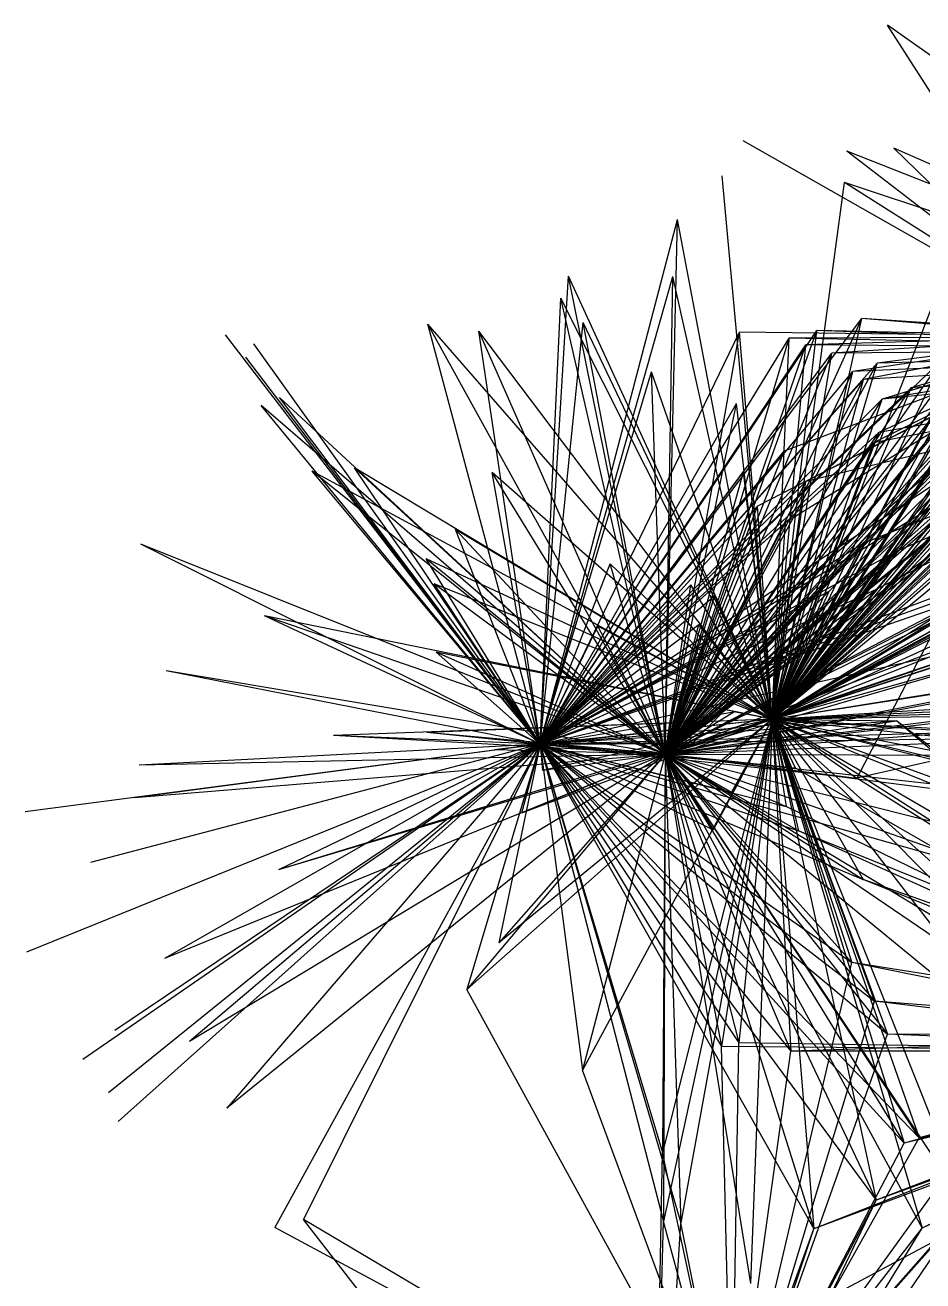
# Model space of a CAD drawing. Header units: metres. Extents: x -261 to 264, y -250 to 256.
# Drawn here: x -261.1 to -190.6, y -120 to -21.4 of the extents above; entities that cross this region are included whole.
import ezdxf

# ---------------------------------------------------------------- set-up
doc = ezdxf.new("R2010")
doc.units = ezdxf.units.M

msp = doc.modelspace()

# ---------------------------------------------------------------- linework, layer by layer
for p, q in [((-157.203, -46.961, -902.257), (-193.419, -21.445, -900.842)), ((-177.702, -45.904, -933.879), (-193.419, -21.445, -900.842)), ((-177.702, -45.904, -933.879), (-204.737, -30.523, -902.296)), ((-157.203, -46.961, -902.257), (-196.598, -31.342, -901.306)), ((-177.702, -45.904, -933.879), (-196.598, -31.342, -901.306)), ((-157.203, -46.961, -902.257), (-192.913, -31.096, -902.663)), ((-177.702, -45.904, -933.879), (-192.913, -31.096, -902.663)), ((-202.45, -75.938, -897.98), (-206.396, -33.272, -898.359)), ((-202.45, -75.938, -897.98), (-196.774, -33.816, -898.115)), ((-157.203, -46.961, -902.257), (-196.774, -33.816, -898.115)), ((-177.702, -45.904, -933.879), (-196.774, -33.816, -898.115)), ((-220.671, -77.905, -894.676), (-209.894, -36.701, -900.429)), ((-210.867, -78.679, -898.342), (-209.894, -36.701, -900.429)), ((-202.45, -75.938, -897.98), (-209.894, -36.701, -900.429)), ((-202.45, -75.938, -897.98), (-182.05, -37.348, -899.645)), ((-202.45, -75.938, -897.98), (-187.697, -37.819, -898.225)), ((-202.45, -75.938, -897.98), (-183.535, -39.88, -898.091)), ((-220.671, -77.905, -894.676), (-218.456, -41.15, -904.068)), ((-220.671, -77.905, -894.676), (-210.275, -41.174, -900.252)), ((-202.45, -75.938, -897.98), (-218.456, -41.15, -904.068)), ((-210.867, -78.679, -898.342), (-218.456, -41.15, -904.068)), ((-210.867, -78.679, -898.342), (-210.275, -41.174, -900.252)), ((-202.45, -75.938, -897.98), (-210.275, -41.174, -900.252)), ((-202.45, -75.938, -897.98), (-180.629, -41.507, -901.116)), ((-220.671, -77.905, -894.676), (-219.047, -42.883, -903.362)), ((-202.45, -75.938, -897.98), (-219.047, -42.883, -903.362)), ((-210.867, -78.679, -898.342), (-219.047, -42.883, -903.362)), ((-210.867, -78.679, -898.342), (-184.174, -42.816, -898.426)), ((-202.45, -75.938, -897.98), (-174.598, -42.516, -899.936)), ((-202.45, -75.938, -897.98), (-184.174, -42.816, -898.426)), ((-210.867, -78.679, -898.342), (-184.206, -44.308, -899.86)), ((-202.45, -75.938, -897.98), (-173.957, -43.584, -902.195)), ((-202.45, -75.938, -897.98), (-184.206, -44.308, -899.86)), ((-202.45, -75.938, -897.98), (-229.506, -44.926, -902.464)), ((-210.867, -78.679, -898.342), (-229.506, -44.926, -902.464)), ((-220.671, -77.905, -894.676), (-229.506, -44.926, -902.464)), ((-220.671, -77.905, -894.676), (-195.411, -44.492, -902.09)), ((-220.671, -77.905, -894.676), (-217.3, -44.8, -902.334)), ((-202.45, -75.938, -897.98), (-217.3, -44.8, -902.334)), ((-210.867, -78.679, -898.342), (-217.3, -44.8, -902.334)), ((-210.867, -78.679, -898.342), (-195.411, -44.492, -902.09)), ((-202.45, -75.938, -897.98), (-195.411, -44.492, -902.09)), ((-157.203, -46.961, -902.257), (-195.411, -44.492, -902.09)), ((-177.702, -45.904, -933.879), (-195.411, -44.492, -902.09)), ((-158.007, -44.861, -943.911), (-193.812, -50.827, -917.636)), ((-220.671, -77.905, -894.676), (-245.388, -45.776, -897.719)), ((-202.45, -75.938, -897.98), (-225.499, -45.47, -898.583)), ((-210.867, -78.679, -898.342), (-225.499, -45.47, -898.583)), ((-220.671, -77.905, -894.676), (-225.499, -45.47, -898.583)), ((-220.671, -77.905, -894.676), (-198.96, -45.437, -899.41)), ((-220.671, -77.905, -894.676), (-205.024, -45.547, -901.19)), ((-220.671, -77.905, -894.676), (-201.132, -46.032, -899.278)), ((-210.867, -78.679, -898.342), (-198.96, -45.437, -899.41)), ((-210.867, -78.679, -898.342), (-205.024, -45.547, -901.19)), ((-210.867, -78.679, -898.342), (-184.833, -45.863, -891.986)), ((-210.867, -78.679, -898.342), (-201.132, -46.032, -899.278)), ((-177.702, -45.904, -933.879), (-208.749, -77.859, -932.825)), ((-202.45, -75.938, -897.98), (-205.024, -45.547, -901.19)), ((-177.702, -45.904, -933.879), (-205.024, -45.547, -901.19)), ((-177.702, -45.904, -933.879), (-204.279, -68.833, -908.872)), ((-177.702, -45.904, -933.879), (-203.614, -59.228, -905.687)), ((-202.45, -75.938, -897.98), (-198.96, -45.437, -899.41)), ((-202.45, -75.938, -897.98), (-184.833, -45.863, -891.986)), ((-202.45, -75.938, -897.98), (-201.132, -46.032, -899.278)), ((-202.45, -75.938, -897.98), (-174.132, -46.134, -899.419)), ((-202.45, -75.938, -897.98), (-178.446, -46.309, -900.74)), ((-177.702, -45.904, -933.879), (-201.527, -54.888, -898.368)), ((-177.702, -45.904, -933.879), (-201.411, -60.51, -902.017)), ((-177.702, -45.904, -933.879), (-201.132, -46.032, -899.278)), ((-157.203, -46.961, -902.257), (-201.132, -46.032, -899.278)), ((-177.702, -45.904, -933.879), (-199.831, -46.558, -898.871)), ((-177.702, -45.904, -933.879), (-199.825, -57.293, -898.08)), ((-157.203, -46.961, -902.257), (-198.96, -45.437, -899.41)), ((-177.702, -45.904, -933.879), (-198.96, -45.437, -899.41)), ((-177.702, -45.904, -933.879), (-197.992, -65.89, -904.028)), ((-177.702, -45.904, -933.879), (-197.775, -47.191, -901.26)), ((-177.702, -45.904, -933.879), (-196.116, -48.64, -897.823)), ((-177.702, -45.904, -933.879), (-195.818, -80.569, -914.24)), ((-177.702, -45.904, -933.879), (-195.402, -62.167, -900.782)), ((-177.702, -45.904, -933.879), (-195.296, -49.28, -897.215)), ((-177.702, -45.904, -933.879), (-194.508, -54.239, -900.672)), ((-177.702, -45.904, -933.879), (-194.27, -65.733, -900.38)), ((-177.702, -45.904, -933.879), (-194.216, -47.997, -898.163)), ((-177.702, -45.904, -933.879), (-194.088, -53.43, -901.518)), ((-177.702, -45.904, -933.879), (-193.812, -50.827, -917.636)), ((-177.702, -45.904, -933.879), (-192.944, -62.893, -899.443)), ((-177.702, -45.904, -933.879), (-191.542, -49.936, -897.772)), ((-220.671, -77.905, -894.676), (-243.163, -46.481, -899.525)), ((-220.671, -77.905, -894.676), (-199.831, -46.558, -898.871)), ((-220.671, -77.905, -894.676), (-197.775, -47.191, -901.26)), ((-210.867, -78.679, -898.342), (-199.831, -46.558, -898.871)), ((-210.867, -78.679, -898.342), (-182.288, -46.605, -889.751)), ((-210.867, -78.679, -898.342), (-182.222, -46.952, -893.916)), ((-210.867, -78.679, -898.342), (-184.389, -46.986, -891.56)), ((-210.867, -78.679, -898.342), (-181.704, -47.086, -890.413)), ((-210.867, -78.679, -898.342), (-197.775, -47.191, -901.26)), ((-202.45, -75.938, -897.98), (-175.866, -46.36, -889.592)), ((-202.45, -75.938, -897.98), (-199.831, -46.558, -898.871)), ((-202.45, -75.938, -897.98), (-176.151, -46.582, -898.004)), ((-202.45, -75.938, -897.98), (-182.288, -46.605, -889.751)), ((-202.45, -75.938, -897.98), (-169.779, -46.781, -899.999)), ((-202.45, -75.938, -897.98), (-182.222, -46.952, -893.916)), ((-202.45, -75.938, -897.98), (-184.389, -46.986, -891.56)), ((-202.45, -75.938, -897.98), (-181.704, -47.086, -890.413)), ((-202.45, -75.938, -897.98), (-172.159, -47.19, -901.99)), ((-202.45, -75.938, -897.98), (-197.775, -47.191, -901.26)), ((-157.203, -46.961, -902.257), (-199.831, -46.558, -898.871)), ((-157.203, -46.961, -902.257), (-199.825, -57.293, -898.08)), ((-157.203, -46.961, -902.257), (-197.775, -47.191, -901.26)), ((-157.203, -46.961, -902.257), (-196.116, -48.64, -897.823)), ((-157.203, -46.961, -902.257), (-195.402, -62.167, -900.782)), ((-157.203, -46.961, -902.257), (-195.296, -49.28, -897.215)), ((-157.203, -46.961, -902.257), (-194.508, -54.239, -900.672)), ((-157.203, -46.961, -902.257), (-194.27, -65.733, -900.38)), ((-157.203, -46.961, -902.257), (-194.216, -47.997, -898.163)), ((-157.203, -46.961, -902.257), (-194.088, -53.43, -901.518)), ((-157.203, -46.961, -902.257), (-193.812, -50.827, -917.636)), ((-157.203, -46.961, -902.257), (-192.944, -62.893, -899.443)), ((-157.203, -46.961, -902.257), (-191.542, -49.936, -897.772)), ((-220.671, -77.905, -894.676), (-243.803, -47.52, -900.747)), ((-220.671, -77.905, -894.676), (-189.126, -47.736, -897.219)), ((-220.671, -77.905, -894.676), (-194.216, -47.997, -898.163)), ((-210.867, -78.679, -898.342), (-184.608, -47.49, -889.595)), ((-210.867, -78.679, -898.342), (-189.126, -47.736, -897.219)), ((-210.867, -78.679, -898.342), (-181.428, -47.838, -889.366)), ((-210.867, -78.679, -898.342), (-182.339, -47.855, -895.332)), ((-210.867, -78.679, -898.342), (-194.216, -47.997, -898.163)), ((-210.867, -78.679, -898.342), (-182.058, -48.19, -890.91)), ((-202.45, -75.938, -897.98), (-184.608, -47.49, -889.595)), ((-202.45, -75.938, -897.98), (-174.761, -47.653, -906.213)), ((-202.45, -75.938, -897.98), (-189.126, -47.736, -897.219)), ((-202.45, -75.938, -897.98), (-181.428, -47.838, -889.366)), ((-202.45, -75.938, -897.98), (-182.339, -47.855, -895.332)), ((-202.45, -75.938, -897.98), (-194.216, -47.997, -898.163)), ((-202.45, -75.938, -897.98), (-172.662, -48.1, -896.646)), ((-202.45, -75.938, -897.98), (-182.058, -48.19, -890.91)), ((-220.671, -77.905, -894.676), (-196.116, -48.64, -897.823)), ((-220.671, -77.905, -894.676), (-211.948, -48.666, -901.88)), ((-220.671, -77.905, -894.676), (-195.296, -49.28, -897.215)), ((-202.45, -75.938, -897.98), (-211.948, -48.666, -901.88)), ((-210.867, -78.679, -898.342), (-211.948, -48.666, -901.88)), ((-210.867, -78.679, -898.342), (-178.679, -48.413, -902.899)), ((-210.867, -78.679, -898.342), (-196.116, -48.64, -897.823)), ((-210.867, -78.679, -898.342), (-195.296, -49.28, -897.215)), ((-202.45, -75.938, -897.98), (-178.679, -48.413, -902.899)), ((-202.45, -75.938, -897.98), (-196.116, -48.64, -897.823)), ((-202.45, -75.938, -897.98), (-195.296, -49.28, -897.215)), ((-220.671, -77.905, -894.676), (-191.542, -49.936, -897.772)), ((-210.867, -78.679, -898.342), (-178.368, -49.839, -900.448)), ((-210.867, -78.679, -898.342), (-191.542, -49.936, -897.772)), ((-210.867, -78.679, -898.342), (-177.72, -50.18, -889.389)), ((-202.45, -75.938, -897.98), (-178.368, -49.839, -900.448)), ((-202.45, -75.938, -897.98), (-191.542, -49.936, -897.772)), ((-202.45, -75.938, -897.98), (-177.72, -50.18, -889.389)), ((-210.867, -78.679, -898.342), (-241.162, -50.677, -899.518)), ((-220.671, -77.905, -894.676), (-241.162, -50.677, -899.518)), ((-220.671, -77.905, -894.676), (-193.812, -50.827, -917.636)), ((-220.671, -77.905, -894.676), (-205.273, -51.157, -894.35)), ((-210.867, -78.679, -898.342), (-193.812, -50.827, -917.636)), ((-210.867, -78.679, -898.342), (-205.273, -51.157, -894.35)), ((-210.867, -78.679, -898.342), (-176.921, -51.22, -892.528)), ((-202.45, -75.938, -897.98), (-205.273, -51.157, -894.35)), ((-202.45, -75.938, -897.98), (-171.665, -50.459, -890.503)), ((-202.45, -75.938, -897.98), (-193.812, -50.827, -917.636)), ((-202.45, -75.938, -897.98), (-176.921, -51.22, -892.528)), ((-210.867, -78.679, -898.342), (-242.58, -51.304, -899.065)), ((-220.671, -77.905, -894.676), (-242.58, -51.304, -899.065)), ((-210.867, -78.679, -898.342), (-177.428, -51.415, -893.198)), ((-202.45, -75.938, -897.98), (-177.428, -51.415, -893.198)), ((-202.45, -75.938, -897.98), (-166.119, -53.081, -893.293)), ((-220.671, -77.905, -894.676), (-194.088, -53.43, -901.518)), ((-220.671, -77.905, -894.676), (-183.801, -53.562, -891.406)), ((-210.867, -78.679, -898.342), (-177.16, -53.344, -893.135)), ((-210.867, -78.679, -898.342), (-194.088, -53.43, -901.518)), ((-210.867, -78.679, -898.342), (-183.801, -53.562, -891.406)), ((-210.867, -78.679, -898.342), (-177.25, -53.989, -896.323)), ((-202.45, -75.938, -897.98), (-177.16, -53.344, -893.135)), ((-202.45, -75.938, -897.98), (-194.088, -53.43, -901.518)), ((-202.45, -75.938, -897.98), (-183.801, -53.562, -891.406)), ((-202.45, -75.938, -897.98), (-177.25, -53.989, -896.323)), ((-202.45, -75.938, -897.98), (-163.46, -54.203, -897.563)), ((-220.671, -77.905, -894.676), (-194.508, -54.239, -900.672)), ((-220.671, -77.905, -894.676), (-201.527, -54.888, -898.368)), ((-210.867, -78.679, -898.342), (-194.508, -54.239, -900.672)), ((-210.867, -78.679, -898.342), (-201.527, -54.888, -898.368)), ((-202.45, -75.938, -897.98), (-194.508, -54.239, -900.672)), ((-202.45, -75.938, -897.98), (-201.527, -54.888, -898.368)), ((-202.45, -75.938, -897.98), (-235.266, -56.202, -900.29)), ((-210.867, -78.679, -898.342), (-235.266, -56.202, -900.29)), ((-220.671, -77.905, -894.676), (-235.266, -56.202, -900.29)), ((-202.45, -75.938, -897.98), (-164.183, -55.335, -897.56)), ((-202.45, -75.938, -897.98), (-238.595, -56.469, -899.528)), ((-210.867, -78.679, -898.342), (-238.595, -56.469, -899.528)), ((-220.671, -77.905, -894.676), (-238.595, -56.469, -899.528)), ((-202.45, -75.938, -897.98), (-224.463, -56.565, -902.173)), ((-210.867, -78.679, -898.342), (-224.463, -56.565, -902.173)), ((-220.671, -77.905, -894.676), (-224.463, -56.565, -902.173)), ((-220.671, -77.905, -894.676), (-204.727, -56.515, -893.075)), ((-220.671, -77.905, -894.676), (-185.506, -56.59, -898.986)), ((-210.867, -78.679, -898.342), (-204.727, -56.515, -893.075)), ((-210.867, -78.679, -898.342), (-185.506, -56.59, -898.986)), ((-202.45, -75.938, -897.98), (-204.727, -56.515, -893.075)), ((-202.45, -75.938, -897.98), (-185.506, -56.59, -898.986)), ((-202.45, -75.938, -897.98), (-165.991, -57.009, -900.78)), ((-220.671, -77.905, -894.676), (-199.825, -57.293, -898.08)), ((-210.867, -78.679, -898.342), (-199.825, -57.293, -898.08)), ((-202.45, -75.938, -897.98), (-199.825, -57.293, -898.08)), ((-202.45, -75.938, -897.98), (-167.423, -57.328, -909.211)), ((-220.671, -77.905, -894.676), (-203.614, -59.228, -905.687)), ((-210.867, -78.679, -898.342), (-203.614, -59.228, -905.687)), ((-202.45, -75.938, -897.98), (-203.614, -59.228, -905.687)), ((-202.45, -75.938, -897.98), (-165.948, -59.183, -900.133)), ((-202.45, -75.938, -897.98), (-227.33, -61.06, -902.472)), ((-210.867, -78.679, -898.342), (-227.33, -61.06, -902.472)), ((-220.671, -77.905, -894.676), (-227.33, -61.06, -902.472)), ((-220.671, -77.905, -894.676), (-201.411, -60.51, -902.017)), ((-210.867, -78.679, -898.342), (-201.411, -60.51, -902.017)), ((-202.45, -75.938, -897.98), (-201.411, -60.51, -902.017)), ((-202.45, -75.938, -897.98), (-173.459, -61.275, -917.039)), ((-210.867, -78.679, -898.342), (-252.047, -62.202, -899.165)), ((-220.671, -77.905, -894.676), (-252.047, -62.202, -899.165)), ((-220.671, -77.905, -894.676), (-195.402, -62.167, -900.782)), ((-220.671, -77.905, -894.676), (-192.944, -62.893, -899.443)), ((-220.671, -77.905, -894.676), (-179.047, -62.936, -899.651)), ((-220.671, -77.905, -894.676), (-180.721, -62.976, -896.663)), ((-210.867, -78.679, -898.342), (-195.402, -62.167, -900.782)), ((-210.867, -78.679, -898.342), (-192.944, -62.893, -899.443)), ((-210.867, -78.679, -898.342), (-179.047, -62.936, -899.651)), ((-210.867, -78.679, -898.342), (-180.721, -62.976, -896.663)), ((-210.867, -78.679, -898.342), (-169.964, -63.051, -899.402)), ((-202.45, -75.938, -897.98), (-195.402, -62.167, -900.782)), ((-202.45, -75.938, -897.98), (-192.944, -62.893, -899.443)), ((-202.45, -75.938, -897.98), (-179.047, -62.936, -899.651)), ((-202.45, -75.938, -897.98), (-180.721, -62.976, -896.663)), ((-202.45, -75.938, -897.98), (-169.964, -63.051, -899.402)), ((-202.45, -75.938, -897.98), (-229.637, -63.357, -900.307)), ((-210.867, -78.679, -898.342), (-229.637, -63.357, -900.307)), ((-220.671, -77.905, -894.676), (-229.637, -63.357, -900.307)), ((-220.671, -77.905, -894.676), (-215.176, -63.735, -900.069)), ((-202.45, -75.938, -897.98), (-215.176, -63.735, -900.069)), ((-210.867, -78.679, -898.342), (-215.176, -63.735, -900.069)), ((-202.45, -75.938, -897.98), (-228.994, -65.312, -900.036)), ((-210.867, -78.679, -898.342), (-228.994, -65.312, -900.036)), ((-220.671, -77.905, -894.676), (-228.994, -65.312, -900.036)), ((-220.671, -77.905, -894.676), (-208.841, -65.383, -902.248)), ((-220.671, -77.905, -894.676), (-194.27, -65.733, -900.38)), ((-220.671, -77.905, -894.676), (-197.992, -65.89, -904.028)), ((-220.671, -77.905, -894.676), (-186.005, -65.961, -901.338)), ((-210.867, -78.679, -898.342), (-208.841, -65.383, -902.248)), ((-210.867, -78.679, -898.342), (-194.27, -65.733, -900.38)), ((-210.867, -78.679, -898.342), (-197.992, -65.89, -904.028)), ((-210.867, -78.679, -898.342), (-186.005, -65.961, -901.338)), ((-202.45, -75.938, -897.98), (-208.841, -65.383, -902.248)), ((-202.45, -75.938, -897.98), (-194.27, -65.733, -900.38)), ((-202.45, -75.938, -897.98), (-197.992, -65.89, -904.028)), ((-202.45, -75.938, -897.98), (-186.005, -65.961, -901.338)), ((-220.671, -77.905, -894.676), (-206.971, -66.226, -900.249)), ((-210.867, -78.679, -898.342), (-206.971, -66.226, -900.249)), ((-210.867, -78.679, -898.342), (-174.713, -66.949, -899.1)), ((-202.45, -75.938, -897.98), (-206.971, -66.226, -900.249)), ((-202.45, -75.938, -897.98), (-174.713, -66.949, -899.1)), ((-202.45, -75.938, -897.98), (-242.316, -67.83, -898.279)), ((-210.867, -78.679, -898.342), (-242.316, -67.83, -898.279)), ((-220.671, -77.905, -894.676), (-242.316, -67.83, -898.279)), ((-210.867, -78.679, -898.342), (-173.005, -67.67, -902.947)), ((-202.45, -75.938, -897.98), (-173.005, -67.67, -902.947)), ((-220.671, -77.905, -894.676), (-208.215, -68.499, -895.56)), ((-220.671, -77.905, -894.676), (-216.16, -68.645, -923.727)), ((-220.671, -77.905, -894.676), (-204.279, -68.833, -908.872)), ((-202.45, -75.938, -897.98), (-216.16, -68.645, -923.727)), ((-210.867, -78.679, -898.342), (-216.16, -68.645, -923.727)), ((-210.867, -78.679, -898.342), (-208.215, -68.499, -895.56)), ((-210.867, -78.679, -898.342), (-204.279, -68.833, -908.872)), ((-202.45, -75.938, -897.98), (-208.215, -68.499, -895.56)), ((-202.45, -75.938, -897.98), (-204.279, -68.833, -908.872)), ((-220.671, -77.905, -894.676), (-184.464, -69.787, -900.604)), ((-210.867, -78.679, -898.342), (-184.464, -69.787, -900.604)), ((-202.45, -75.938, -897.98), (-184.464, -69.787, -900.604)), ((-202.45, -75.938, -897.98), (-228.857, -70.676, -901.977)), ((-210.867, -78.679, -898.342), (-228.857, -70.676, -901.977)), ((-220.671, -77.905, -894.676), (-228.857, -70.676, -901.977)), ((-210.867, -78.679, -898.342), (-167.196, -70.39, -902.385)), ((-202.45, -75.938, -897.98), (-167.196, -70.39, -902.385)), ((-210.867, -78.679, -898.342), (-173.154, -71.248, -921.319)), ((-202.45, -75.938, -897.98), (-173.154, -71.248, -921.319)), ((-155.26, -71.451, -929.825), (-195.818, -80.569, -914.24)), ((-210.867, -78.679, -898.342), (-250.056, -72.157, -898.586)), ((-220.671, -77.905, -894.676), (-250.056, -72.157, -898.586)), ((-210.867, -78.679, -898.342), (-175.141, -74.258, -898.448)), ((-210.867, -78.679, -898.342), (-176.273, -74.716, -902.698)), ((-202.45, -75.938, -897.98), (-175.141, -74.258, -898.448)), ((-202.45, -75.938, -897.98), (-160.378, -74.63, -892.846)), ((-202.45, -75.938, -897.98), (-176.273, -74.716, -902.698)), ((-220.671, -77.905, -894.676), (-205.475, -75.363, -901.249)), ((-210.867, -78.679, -898.342), (-205.475, -75.363, -901.249)), ((-202.45, -75.938, -897.98), (-205.475, -75.363, -901.249)), ((-202.45, -75.938, -897.98), (-158.794, -75.209, -896.481)), ((-202.45, -75.938, -897.98), (-241.227, -87.76, -897.989)), ((-202.45, -75.938, -897.98), (-236.919, -77.236, -901.898)), ((-202.45, -75.938, -897.98), (-229.572, -76.983, -897.796)), ((-202.45, -75.938, -897.98), (-226.436, -97.18, -900.698)), ((-202.45, -75.938, -897.98), (-224.265, -78.345, -902.939)), ((-202.45, -75.938, -897.98), (-223.925, -93.502, -898.852)), ((-202.45, -75.938, -897.98), (-222.158, -83.323, -899.204)), ((-202.45, -75.938, -897.98), (-220.671, -77.905, -894.676)), ((-220.671, -77.905, -894.676), (-192.701, -76.063, -898.117)), ((-220.671, -77.905, -894.676), (-199, -76.102, -901.225)), ((-202.45, -75.938, -897.98), (-220.493, -79.962, -902.055)), ((-202.45, -75.938, -897.98), (-217.363, -103.504, -900.935)), ((-202.45, -75.938, -897.98), (-211.074, -109.974, -901.844)), ((-202.45, -75.938, -897.98), (-210.999, -115.379, -899.896)), ((-202.45, -75.938, -897.98), (-210.867, -78.679, -898.342)), ((-210.867, -78.679, -898.342), (-192.701, -76.063, -898.117)), ((-210.867, -78.679, -898.342), (-199, -76.102, -901.225)), ((-202.45, -75.938, -897.98), (-209.637, -115.494, -901.177)), ((-202.45, -75.938, -897.98), (-208.749, -77.859, -932.825)), ((-202.45, -75.938, -897.98), (-207.097, -84.622, -900.372)), ((-202.45, -75.938, -897.98), (-206.438, -101.649, -901.849)), ((-202.45, -75.938, -897.98), (-205.666, -81.668, -896.326)), ((-202.45, -75.938, -897.98), (-205.072, -101.361, -901.775)), ((-202.45, -75.938, -897.98), (-204.156, -120.246, -901.536)), ((-202.45, -75.938, -897.98), (-194.295, -113.712, -901.459)), ((-202.45, -75.938, -897.98), (-190.913, -108.812, -899.745)), ((-202.45, -75.938, -897.98), (-190.674, -115.909, -900.284)), ((-202.45, -75.938, -897.98), (-192.089, -109.233, -901.37)), ((-202.45, -75.938, -897.98), (-193.414, -100.682, -904.04)), ((-202.45, -75.938, -897.98), (-199.178, -115.974, -900.451)), ((-202.45, -75.938, -897.98), (-200.985, -101.998, -903.689)), ((-202.45, -75.938, -897.98), (-200.664, -79.77, -899.712)), ((-202.45, -75.938, -897.98), (-196.2, -95.049, -900.707)), ((-202.45, -75.938, -897.98), (-199, -76.102, -901.225)), ((-202.45, -75.938, -897.98), (-195.32, -88.534, -899.893)), ((-202.45, -75.938, -897.98), (-195.818, -80.569, -914.24)), ((-202.45, -75.938, -897.98), (-200.388, -84.713, -894.547)), ((-202.45, -75.938, -897.98), (-201.375, -82.808, -901.469)), ((-202.45, -75.938, -897.98), (-192.701, -76.063, -898.117)), ((-202.45, -75.938, -897.98), (-194.429, -98.097, -899.779)), ((-202.45, -75.938, -897.98), (-176.412, -102.141, -900.804)), ((-202.45, -75.938, -897.98), (-182.041, -102.36, -898.349)), ((-202.45, -75.938, -897.98), (-187.22, -114.239, -900.548)), ((-202.45, -75.938, -897.98), (-177.574, -77.336, -902.957)), ((-202.45, -75.938, -897.98), (-175.861, -99.859, -899.753)), ((-202.45, -75.938, -897.98), (-171.342, -83.782, -901.53)), ((-202.45, -75.938, -897.98), (-167.48, -96.338, -900.807)), ((-202.45, -75.938, -897.98), (-173.918, -82.79, -903.521)), ((-202.45, -75.938, -897.98), (-187.466, -76.95, -899.489)), ((-202.45, -75.938, -897.98), (-182.594, -88.651, -903.584)), ((-202.45, -75.938, -897.98), (-170.552, -88.86, -900.273)), ((-202.45, -75.938, -897.98), (-174.906, -78.834, -901.691)), ((-202.45, -75.938, -897.98), (-161.73, -90.82, -898.042)), ((-202.45, -75.938, -897.98), (-162.557, -83.772, -900.874)), ((-161.961, -102.039, -897.242), (-192.701, -76.063, -898.117)), ((-160.613, -100.747, -890.962), (-192.701, -76.063, -898.117)), ((-210.867, -78.679, -898.342), (-236.919, -77.236, -901.898)), ((-220.671, -77.905, -894.676), (-236.919, -77.236, -901.898)), ((-210.867, -78.679, -898.342), (-229.572, -76.983, -897.796)), ((-220.671, -77.905, -894.676), (-229.572, -76.983, -897.796)), ((-220.671, -77.905, -894.676), (-187.466, -76.95, -899.489)), ((-220.671, -77.905, -894.676), (-177.574, -77.336, -902.957)), ((-220.671, -77.905, -894.676), (-208.749, -77.859, -932.825)), ((-210.867, -78.679, -898.342), (-187.466, -76.95, -899.489)), ((-210.867, -78.679, -898.342), (-177.574, -77.336, -902.957)), ((-210.867, -78.679, -898.342), (-208.749, -77.859, -932.825)), ((-220.671, -77.905, -894.676), (-261.127, -83.212, -899.792)), ((-220.671, -77.905, -894.676), (-261.019, -94.232, -898.479)), ((-220.671, -77.905, -894.676), (-256.594, -102.656, -903.639)), ((-220.671, -77.905, -894.676), (-256, -87.191, -898.941)), ((-220.671, -77.905, -894.676), (-254.569, -105.288, -903.753)), ((-220.671, -77.905, -894.676), (-254.072, -100.389, -900.906)), ((-220.671, -77.905, -894.676), (-253.822, -107.53, -900.767)), ((-220.671, -77.905, -894.676), (-252.534, -82.107, -900.681)), ((-210.867, -78.679, -898.342), (-252.534, -82.107, -900.681)), ((-220.671, -77.905, -894.676), (-252.159, -79.565, -902.067)), ((-210.867, -78.679, -898.342), (-252.159, -79.565, -902.067)), ((-220.671, -77.905, -894.676), (-250.193, -94.737, -901.224)), ((-210.867, -78.679, -898.342), (-250.193, -94.737, -901.224)), ((-220.671, -77.905, -894.676), (-248.215, -101.258, -903.09)), ((-210.867, -78.679, -898.342), (-248.215, -101.258, -903.09)), ((-220.671, -77.905, -894.676), (-245.284, -106.478, -903.186)), ((-210.867, -78.679, -898.342), (-245.284, -106.478, -903.186)), ((-220.671, -77.905, -894.676), (-241.52, -115.856, -902.439)), ((-220.671, -77.905, -894.676), (-241.227, -87.76, -897.989)), ((-210.867, -78.679, -898.342), (-241.227, -87.76, -897.989)), ((-220.671, -77.905, -894.676), (-239.26, -115.236, -897.708)), ((-220.671, -77.905, -894.676), (-226.436, -97.18, -900.698)), ((-210.867, -78.679, -898.342), (-226.436, -97.18, -900.698)), ((-220.671, -77.905, -894.676), (-224.265, -78.345, -902.939)), ((-210.867, -78.679, -898.342), (-224.265, -78.345, -902.939)), ((-220.671, -77.905, -894.676), (-223.925, -93.502, -898.852)), ((-210.867, -78.679, -898.342), (-223.925, -93.502, -898.852)), ((-220.671, -77.905, -894.676), (-222.158, -83.323, -899.204)), ((-210.867, -78.679, -898.342), (-222.158, -83.323, -899.204)), ((-210.867, -78.679, -898.342), (-220.671, -77.905, -894.676)), ((-220.671, -77.905, -894.676), (-217.363, -103.504, -900.935)), ((-220.671, -77.905, -894.676), (-220.493, -79.962, -902.055)), ((-220.671, -77.905, -894.676), (-194.295, -113.712, -901.459)), ((-220.671, -77.905, -894.676), (-205.072, -101.361, -901.775)), ((-220.671, -77.905, -894.676), (-190.913, -108.812, -899.745)), ((-220.671, -77.905, -894.676), (-210.999, -115.379, -899.896)), ((-220.671, -77.905, -894.676), (-192.089, -109.233, -901.37)), ((-220.671, -77.905, -894.676), (-211.074, -109.974, -901.844)), ((-220.671, -77.905, -894.676), (-209.637, -115.494, -901.177)), ((-220.671, -77.905, -894.676), (-193.414, -100.682, -904.04)), ((-220.671, -77.905, -894.676), (-199.178, -115.974, -900.451)), ((-220.671, -77.905, -894.676), (-206.438, -101.649, -901.849)), ((-220.671, -77.905, -894.676), (-200.985, -101.998, -903.689)), ((-220.671, -77.905, -894.676), (-200.664, -79.77, -899.712)), ((-220.671, -77.905, -894.676), (-196.2, -95.049, -900.707)), ((-220.671, -77.905, -894.676), (-207.097, -84.622, -900.372)), ((-220.671, -77.905, -894.676), (-195.32, -88.534, -899.893)), ((-220.671, -77.905, -894.676), (-205.666, -81.668, -896.326)), ((-220.671, -77.905, -894.676), (-195.818, -80.569, -914.24)), ((-220.671, -77.905, -894.676), (-200.388, -84.713, -894.547)), ((-220.671, -77.905, -894.676), (-201.375, -82.808, -901.469)), ((-220.671, -77.905, -894.676), (-194.429, -98.097, -899.779)), ((-220.671, -77.905, -894.676), (-182.594, -88.651, -903.584)), ((-210.867, -78.679, -898.342), (-220.493, -79.962, -902.055)), ((-210.867, -78.679, -898.342), (-217.363, -103.504, -900.935)), ((-210.867, -78.679, -898.342), (-211.074, -109.974, -901.844)), ((-210.867, -78.679, -898.342), (-210.999, -115.379, -899.896)), ((-210.867, -78.679, -898.342), (-194.295, -113.712, -901.459)), ((-210.867, -78.679, -898.342), (-205.072, -101.361, -901.775)), ((-210.867, -78.679, -898.342), (-190.913, -108.812, -899.745)), ((-210.867, -78.679, -898.342), (-190.674, -115.909, -900.284)), ((-210.867, -78.679, -898.342), (-192.089, -109.233, -901.37)), ((-210.867, -78.679, -898.342), (-209.637, -115.494, -901.177)), ((-210.867, -78.679, -898.342), (-204.156, -120.246, -901.536)), ((-210.867, -78.679, -898.342), (-193.414, -100.682, -904.04)), ((-210.867, -78.679, -898.342), (-199.178, -115.974, -900.451)), ((-210.867, -78.679, -898.342), (-206.438, -101.649, -901.849)), ((-210.867, -78.679, -898.342), (-200.985, -101.998, -903.689)), ((-210.867, -78.679, -898.342), (-200.664, -79.77, -899.712)), ((-210.867, -78.679, -898.342), (-196.2, -95.049, -900.707)), ((-210.867, -78.679, -898.342), (-207.097, -84.622, -900.372)), ((-210.867, -78.679, -898.342), (-195.32, -88.534, -899.893)), ((-210.867, -78.679, -898.342), (-205.666, -81.668, -896.326)), ((-210.867, -78.679, -898.342), (-195.818, -80.569, -914.24)), ((-210.867, -78.679, -898.342), (-200.388, -84.713, -894.547)), ((-210.867, -78.679, -898.342), (-201.375, -82.808, -901.469)), ((-210.867, -78.679, -898.342), (-194.429, -98.097, -899.779)), ((-210.867, -78.679, -898.342), (-176.412, -102.141, -900.804)), ((-210.867, -78.679, -898.342), (-182.041, -102.36, -898.349)), ((-210.867, -78.679, -898.342), (-187.22, -114.239, -900.548)), ((-210.867, -78.679, -898.342), (-175.861, -99.859, -899.753)), ((-210.867, -78.679, -898.342), (-171.342, -83.782, -901.53)), ((-210.867, -78.679, -898.342), (-173.918, -82.79, -903.521)), ((-210.867, -78.679, -898.342), (-182.594, -88.651, -903.584)), ((-210.867, -78.679, -898.342), (-170.552, -88.86, -900.273)), ((-210.867, -78.679, -898.342), (-174.906, -78.834, -901.691)), ((-161.961, -102.039, -897.242), (-200.664, -79.77, -899.712)), ((-161.961, -102.039, -897.242), (-195.818, -80.569, -914.24)), ((-161.961, -102.039, -897.242), (-201.375, -82.808, -901.469)), ((-161.961, -102.039, -897.242), (-200.388, -84.713, -894.547)), ((-160.613, -100.747, -890.962), (-200.388, -84.713, -894.547)), ((-161.961, -102.039, -897.242), (-195.32, -88.534, -899.893)), ((-160.613, -100.747, -890.962), (-195.32, -88.534, -899.893)), ((-205.636, -135.109, -897.373), (-196.2, -95.049, -900.707)), ((-161.961, -102.039, -897.242), (-196.2, -95.049, -900.707)), ((-160.613, -100.747, -890.962), (-196.2, -95.049, -900.707)), ((-205.636, -135.109, -897.373), (-226.436, -97.18, -900.698)), ((-205.636, -135.109, -897.373), (-194.429, -98.097, -899.779)), ((-161.961, -102.039, -897.242), (-194.429, -98.097, -899.779)), ((-160.613, -100.747, -890.962), (-194.429, -98.097, -899.779)), ((-205.636, -135.109, -897.373), (-193.414, -100.682, -904.04)), ((-205.636, -135.109, -897.373), (-205.072, -101.361, -901.775)), ((-161.961, -102.039, -897.242), (-205.072, -101.361, -901.775)), ((-160.613, -100.747, -890.962), (-200.985, -101.998, -903.689)), ((-160.613, -100.747, -890.962), (-199.178, -115.974, -900.451)), ((-160.613, -100.747, -890.962), (-194.295, -113.712, -901.459)), ((-161.961, -102.039, -897.242), (-193.414, -100.682, -904.04)), ((-160.613, -100.747, -890.962), (-193.414, -100.682, -904.04)), ((-160.613, -100.747, -890.962), (-192.089, -109.233, -901.37)), ((-160.613, -100.747, -890.962), (-190.913, -108.812, -899.745)), ((-160.613, -100.747, -890.962), (-190.674, -115.909, -900.284)), ((-161.961, -102.039, -897.242), (-206.438, -101.649, -901.849)), ((-205.636, -135.109, -897.373), (-206.438, -101.649, -901.849)), ((-205.636, -135.109, -897.373), (-200.985, -101.998, -903.689)), ((-205.636, -135.109, -897.373), (-176.412, -102.141, -900.804)), ((-205.636, -135.109, -897.373), (-182.041, -102.36, -898.349)), ((-161.961, -102.039, -897.242), (-201.016, -122.975, -897.915)), ((-161.961, -102.039, -897.242), (-200.985, -101.998, -903.689)), ((-161.961, -102.039, -897.242), (-199.178, -115.974, -900.451)), ((-161.961, -102.039, -897.242), (-194.295, -113.712, -901.459)), ((-161.961, -102.039, -897.242), (-192.089, -109.233, -901.37)), ((-161.961, -102.039, -897.242), (-190.913, -108.812, -899.745)), ((-161.961, -102.039, -897.242), (-190.674, -115.909, -900.284)), ((-205.636, -135.109, -897.373), (-217.363, -103.504, -900.935)), ((-205.636, -135.109, -897.373), (-190.913, -108.812, -899.745)), ((-205.636, -135.109, -897.373), (-192.089, -109.233, -901.37)), ((-211.866, -150.452, -896.719), (-211.074, -109.974, -901.844)), ((-205.636, -135.109, -897.373), (-211.074, -109.974, -901.844)), ((-211.866, -150.452, -896.719), (-194.295, -113.712, -901.459)), ((-211.866, -150.452, -896.719), (-187.22, -114.239, -900.548)), ((-205.636, -135.109, -897.373), (-194.295, -113.712, -901.459)), ((-205.636, -135.109, -897.373), (-187.22, -114.239, -900.548)), ((-211.866, -150.452, -896.719), (-239.26, -115.236, -897.708)), ((-205.636, -135.109, -897.373), (-239.26, -115.236, -897.708)), ((-205.636, -135.109, -897.373), (-241.52, -115.856, -902.439)), ((-211.866, -150.452, -896.719), (-210.999, -115.379, -899.896)), ((-211.866, -150.452, -896.719), (-209.637, -115.494, -901.177)), ((-211.866, -150.452, -896.719), (-190.674, -115.909, -900.284)), ((-211.866, -150.452, -896.719), (-199.178, -115.974, -900.451)), ((-205.636, -135.109, -897.373), (-210.999, -115.379, -899.896)), ((-205.636, -135.109, -897.373), (-209.637, -115.494, -901.177)), ((-205.636, -135.109, -897.373), (-190.674, -115.909, -900.284)), ((-205.636, -135.109, -897.373), (-199.178, -115.974, -900.451))]:
    msp.add_line(p, q)

doc.saveas('drawing.dxf')
